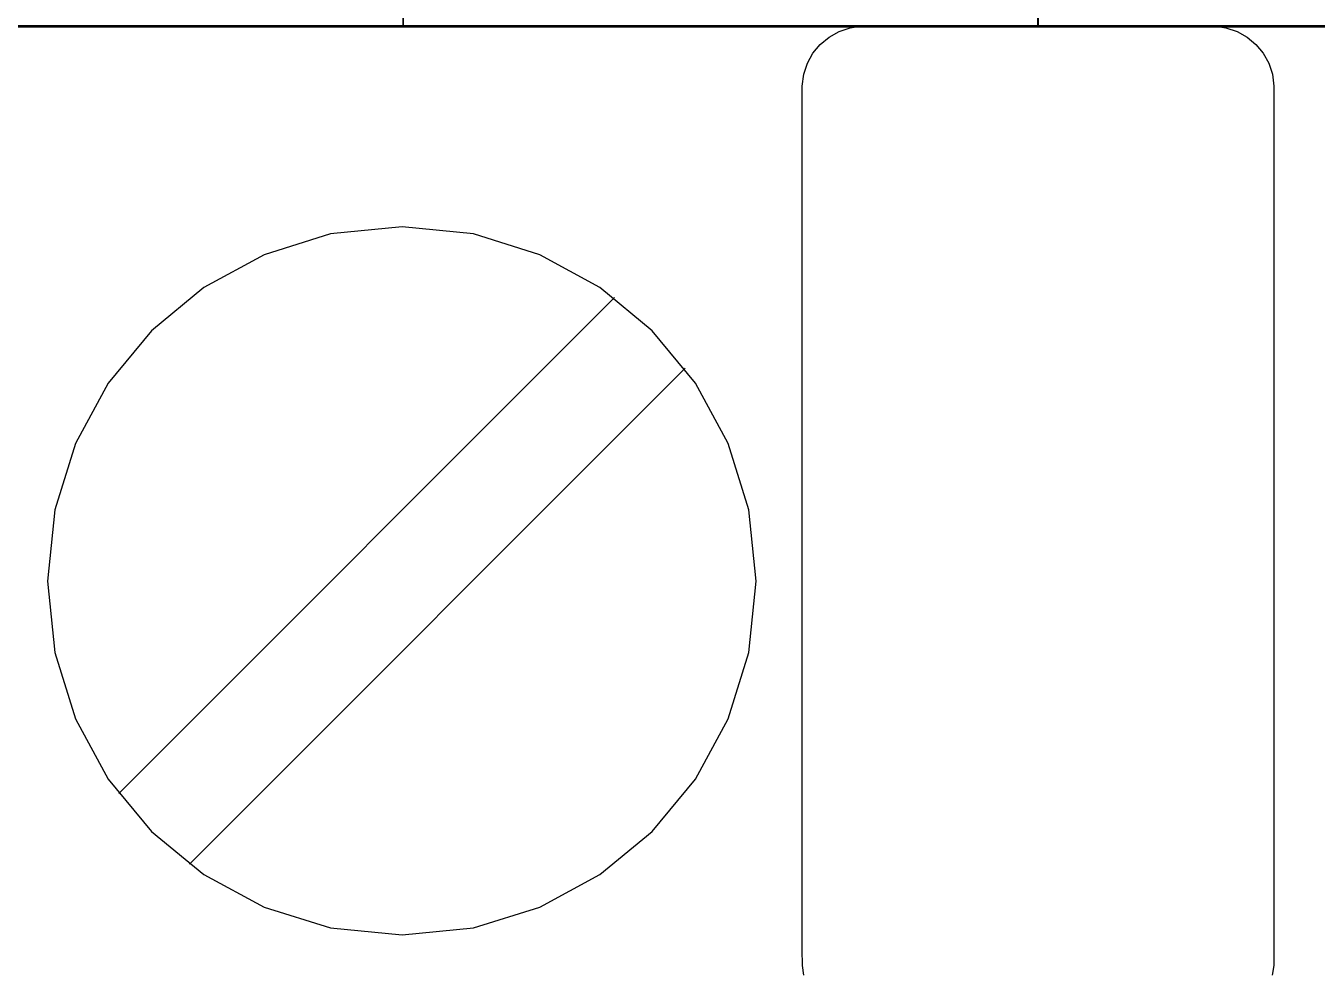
# Model space of a CAD drawing. Extents: x 1 to 47.7, y 0.2 to 35.
# Drawn here: x 33.393 to 34.003, y 11.489 to 11.935 of the extents above; entities that cross this region are included whole.
import ezdxf

# ---------------------------------------------------------------- set-up
doc = ezdxf.new("R2010")
doc.units = 0
doc.header["$MEASUREMENT"] = 0
for name, color, linetype in [('5_1___24__TARGET_LEDS___12', 7, 'CONTINUOUS'), ('6_1__EMPTY_IO_BOARD_POSITI', 7, 'CONTINUOUS'), ('6_2___8__INDEPENDENT_INPUT', 7, 'CONTINUOUS'), ('6_3___8__OPTOISO_INDEPENDE', 7, 'CONTINUOUS'), ('6_4___24__OPTOISO_INDEPEND', 7, 'CONTINUOUS'), ('6_5___8__INDEPENDENT_INPUT', 7, 'CONTINUOUS'), ('6_6___8__INDEPENDENT_INPUT', 7, 'CONTINUOUS'), ('6_7___8__OPTOISO_INDEPENDE', 7, 'CONTINUOUS'), ('6_8___8__OPTOISO_INDEPENDE', 7, 'CONTINUOUS')]:
    doc.layers.add(name, color=color, linetype=linetype)

msp = doc.modelspace()

# ---------------------------------------------------------------- linework, layer by layer
at = {"layer": '5_1___24__TARGET_LEDS___12'}
for points in [[(33.66591, 12.08479), (33.57091, 12.08479), (33.57091, 11.93517)], [(33.77591, 12.08479), (33.8709, 12.08479), (33.8709, 11.93517)], [(34.7531, 11.93527), (34.46184, 11.93527), (34.17058, 11.93527), (33.88288, 11.93527), (33.74148, 11.93527), (33.6023, 11.93527), (33.4658, 11.93527), (33.33241, 11.93527)], [(33.7603, 11.48681), (33.75958, 11.49145), (33.75951, 11.49894), (33.75951, 11.53118), (33.75951, 11.58527), (33.75951, 11.65294), (33.75951, 11.72592), (33.75951, 11.79596), (33.75951, 11.85477), (33.75951, 11.89409), (33.75952, 11.90684), (33.76022, 11.91241), (33.76194, 11.91759), (33.76458, 11.9223), (33.76802, 11.92644), (33.77218, 11.9299), (33.77693, 11.93258), (33.78219, 11.93439), (33.78784, 11.93522), (33.79282, 11.93527), (33.80698, 11.93527), (33.8293, 11.93527), (33.85652, 11.93527), (33.88536, 11.93527), (33.91258, 11.93527), (33.9349, 11.93527), (33.94906, 11.93527), (33.95404, 11.93522), (33.95969, 11.93439), (33.96494, 11.93258), (33.9697, 11.9299), (33.97385, 11.92644), (33.97729, 11.9223), (33.97992, 11.91759), (33.98164, 11.91241), (33.98234, 11.90684), (33.98236, 11.89409), (33.98236, 11.85477), (33.98236, 11.79596), (33.98236, 11.72592), (33.98236, 11.65294), (33.98236, 11.58527), (33.98236, 11.53118), (33.98236, 11.49894), (33.98228, 11.49144), (33.98156, 11.48678)], [(33.43656, 11.57267), (33.67083, 11.80693)], [(33.46999, 11.53924), (33.70425, 11.77351)]]:
    msp.add_lwpolyline(points, dxfattribs=at)
msp.add_lwpolyline([(33.40298, 11.6729), (33.40638, 11.63922), (33.41614, 11.60785), (33.43157, 11.57947), (33.45201, 11.55474), (33.47678, 11.53435), (33.50522, 11.51895), (33.53666, 11.50922), (33.57041, 11.50583), (33.60411, 11.50922), (33.6355, 11.51895), (33.66391, 11.53435), (33.68867, 11.55474), (33.7091, 11.57947), (33.72452, 11.60785), (33.73427, 11.63922), (33.73767, 11.6729), (33.73427, 11.70661), (33.72452, 11.73802), (33.7091, 11.76646), (33.68867, 11.79125), (33.66391, 11.81172), (33.6355, 11.82717), (33.60411, 11.83694), (33.57041, 11.84035), (33.53666, 11.83694), (33.50522, 11.82717), (33.47678, 11.81172), (33.45201, 11.79125), (33.43157, 11.76646), (33.41614, 11.73802), (33.40638, 11.70661)], close=True, dxfattribs=at)
at = {"layer": '6_1__EMPTY_IO_BOARD_POSITI'}
msp.add_lwpolyline([(33.33689, 11.93486), (33.52521, 11.93486), (33.7193, 11.93486), (33.91795, 11.93486), (34.11993, 11.93486), (34.52897, 11.93486), (34.93661, 11.93486)], dxfattribs=at)
at = {"layer": '6_2___8__INDEPENDENT_INPUT'}
for points in [[(34.7531, 11.93527), (34.46184, 11.93527), (34.17058, 11.93527), (33.88288, 11.93527), (33.74148, 11.93527), (33.6023, 11.93527), (33.4658, 11.93527), (33.33241, 11.93527)], [(33.7603, 11.48681), (33.75958, 11.49145), (33.75951, 11.49894), (33.75951, 11.53118), (33.75951, 11.58527), (33.75951, 11.65294), (33.75951, 11.72592), (33.75951, 11.79596), (33.75951, 11.85477), (33.75951, 11.89409), (33.75952, 11.90684), (33.76022, 11.91241), (33.76194, 11.91759), (33.76458, 11.9223), (33.76802, 11.92644), (33.77218, 11.9299), (33.77693, 11.93258), (33.78219, 11.93439), (33.78784, 11.93522), (33.79282, 11.93527), (33.80698, 11.93527), (33.8293, 11.93527), (33.85652, 11.93527), (33.88536, 11.93527), (33.91258, 11.93527), (33.9349, 11.93527), (33.94906, 11.93527), (33.95404, 11.93522), (33.95969, 11.93439), (33.96494, 11.93258), (33.9697, 11.9299), (33.97385, 11.92644), (33.97729, 11.9223), (33.97992, 11.91759), (33.98164, 11.91241), (33.98234, 11.90684), (33.98236, 11.89409), (33.98236, 11.85477), (33.98236, 11.79596), (33.98236, 11.72592), (33.98236, 11.65294), (33.98236, 11.58527), (33.98236, 11.53118), (33.98236, 11.49894), (33.98228, 11.49144), (33.98156, 11.48678)], [(33.43656, 11.57267), (33.67083, 11.80693)], [(33.46999, 11.53924), (33.70425, 11.77351)]]:
    msp.add_lwpolyline(points, dxfattribs=at)
msp.add_lwpolyline([(33.40298, 11.6729), (33.40638, 11.63922), (33.41614, 11.60785), (33.43157, 11.57947), (33.45201, 11.55474), (33.47678, 11.53435), (33.50522, 11.51895), (33.53666, 11.50922), (33.57041, 11.50583), (33.60411, 11.50922), (33.6355, 11.51895), (33.66391, 11.53435), (33.68867, 11.55474), (33.7091, 11.57947), (33.72452, 11.60785), (33.73427, 11.63922), (33.73767, 11.6729), (33.73427, 11.70661), (33.72452, 11.73802), (33.7091, 11.76646), (33.68867, 11.79125), (33.66391, 11.81172), (33.6355, 11.82717), (33.60411, 11.83694), (33.57041, 11.84035), (33.53666, 11.83694), (33.50522, 11.82717), (33.47678, 11.81172), (33.45201, 11.79125), (33.43157, 11.76646), (33.41614, 11.73802), (33.40638, 11.70661)], close=True, dxfattribs=at)
at = {"layer": '6_3___8__OPTOISO_INDEPENDE'}
for points in [[(34.7531, 11.93527), (34.46184, 11.93527), (34.17058, 11.93527), (33.88288, 11.93527), (33.74148, 11.93527), (33.6023, 11.93527), (33.4658, 11.93527), (33.33241, 11.93527)], [(33.7603, 11.48681), (33.75958, 11.49145), (33.75951, 11.49894), (33.75951, 11.53118), (33.75951, 11.58527), (33.75951, 11.65294), (33.75951, 11.72592), (33.75951, 11.79596), (33.75951, 11.85477), (33.75951, 11.89409), (33.75952, 11.90684), (33.76022, 11.91241), (33.76194, 11.91759), (33.76458, 11.9223), (33.76802, 11.92644), (33.77218, 11.9299), (33.77693, 11.93258), (33.78219, 11.93439), (33.78784, 11.93522), (33.79282, 11.93527), (33.80698, 11.93527), (33.8293, 11.93527), (33.85652, 11.93527), (33.88536, 11.93527), (33.91258, 11.93527), (33.9349, 11.93527), (33.94906, 11.93527), (33.95404, 11.93522), (33.95969, 11.93439), (33.96494, 11.93258), (33.9697, 11.9299), (33.97385, 11.92644), (33.97729, 11.9223), (33.97992, 11.91759), (33.98164, 11.91241), (33.98234, 11.90684), (33.98236, 11.89409), (33.98236, 11.85477), (33.98236, 11.79596), (33.98236, 11.72592), (33.98236, 11.65294), (33.98236, 11.58527), (33.98236, 11.53118), (33.98236, 11.49894), (33.98228, 11.49144), (33.98156, 11.48678)], [(33.43656, 11.57267), (33.67083, 11.80693)], [(33.46999, 11.53924), (33.70425, 11.77351)]]:
    msp.add_lwpolyline(points, dxfattribs=at)
msp.add_lwpolyline([(33.40298, 11.6729), (33.40638, 11.63922), (33.41614, 11.60785), (33.43157, 11.57947), (33.45201, 11.55474), (33.47678, 11.53435), (33.50522, 11.51895), (33.53666, 11.50922), (33.57041, 11.50583), (33.60411, 11.50922), (33.6355, 11.51895), (33.66391, 11.53435), (33.68867, 11.55474), (33.7091, 11.57947), (33.72452, 11.60785), (33.73427, 11.63922), (33.73767, 11.6729), (33.73427, 11.70661), (33.72452, 11.73802), (33.7091, 11.76646), (33.68867, 11.79125), (33.66391, 11.81172), (33.6355, 11.82717), (33.60411, 11.83694), (33.57041, 11.84035), (33.53666, 11.83694), (33.50522, 11.82717), (33.47678, 11.81172), (33.45201, 11.79125), (33.43157, 11.76646), (33.41614, 11.73802), (33.40638, 11.70661)], close=True, dxfattribs=at)
at = {"layer": '6_4___24__OPTOISO_INDEPEND'}
for points in [[(34.7531, 11.93527), (34.46184, 11.93527), (34.17058, 11.93527), (33.88288, 11.93527), (33.74148, 11.93527), (33.6023, 11.93527), (33.4658, 11.93527), (33.33241, 11.93527)], [(33.7603, 11.48681), (33.75958, 11.49145), (33.75951, 11.49894), (33.75951, 11.53118), (33.75951, 11.58527), (33.75951, 11.65294), (33.75951, 11.72592), (33.75951, 11.79596), (33.75951, 11.85477), (33.75951, 11.89409), (33.75952, 11.90684), (33.76022, 11.91241), (33.76194, 11.91759), (33.76458, 11.9223), (33.76802, 11.92644), (33.77218, 11.9299), (33.77693, 11.93258), (33.78219, 11.93439), (33.78784, 11.93522), (33.79282, 11.93527), (33.80698, 11.93527), (33.8293, 11.93527), (33.85652, 11.93527), (33.88536, 11.93527), (33.91258, 11.93527), (33.9349, 11.93527), (33.94906, 11.93527), (33.95404, 11.93522), (33.95969, 11.93439), (33.96494, 11.93258), (33.9697, 11.9299), (33.97385, 11.92644), (33.97729, 11.9223), (33.97992, 11.91759), (33.98164, 11.91241), (33.98234, 11.90684), (33.98236, 11.89409), (33.98236, 11.85477), (33.98236, 11.79596), (33.98236, 11.72592), (33.98236, 11.65294), (33.98236, 11.58527), (33.98236, 11.53118), (33.98236, 11.49894), (33.98228, 11.49144), (33.98156, 11.48678)], [(33.43656, 11.57267), (33.67083, 11.80693)], [(33.46999, 11.53924), (33.70425, 11.77351)]]:
    msp.add_lwpolyline(points, dxfattribs=at)
msp.add_lwpolyline([(33.40298, 11.6729), (33.40638, 11.63922), (33.41614, 11.60785), (33.43157, 11.57947), (33.45201, 11.55474), (33.47678, 11.53435), (33.50522, 11.51895), (33.53666, 11.50922), (33.57041, 11.50583), (33.60411, 11.50922), (33.6355, 11.51895), (33.66391, 11.53435), (33.68867, 11.55474), (33.7091, 11.57947), (33.72452, 11.60785), (33.73427, 11.63922), (33.73767, 11.6729), (33.73427, 11.70661), (33.72452, 11.73802), (33.7091, 11.76646), (33.68867, 11.79125), (33.66391, 11.81172), (33.6355, 11.82717), (33.60411, 11.83694), (33.57041, 11.84035), (33.53666, 11.83694), (33.50522, 11.82717), (33.47678, 11.81172), (33.45201, 11.79125), (33.43157, 11.76646), (33.41614, 11.73802), (33.40638, 11.70661)], close=True, dxfattribs=at)
at = {"layer": '6_5___8__INDEPENDENT_INPUT'}
for points in [[(33.87082, 11.93526), (33.87082, 12.08493), (33.94078, 12.08493), (33.9608, 12.12617), (33.9908, 12.04367), (34.02083, 12.12617), (34.05083, 12.04367), (34.08086, 12.12617), (34.11087, 12.04367), (34.13089, 12.08493), (34.17082, 12.08493), (34.17082, 11.93526)], [(33.69339, 12.08493), (33.57082, 12.08493), (33.57082, 11.93526)], [(33.74841, 12.08493), (33.87082, 12.08493), (33.87082, 11.93526)], [(34.7531, 11.93527), (34.46184, 11.93527), (34.17058, 11.93527), (33.88288, 11.93527), (33.74148, 11.93527), (33.6023, 11.93527), (33.4658, 11.93527), (33.33241, 11.93527)], [(33.7603, 11.48681), (33.75958, 11.49145), (33.75951, 11.49894), (33.75951, 11.53118), (33.75951, 11.58527), (33.75951, 11.65294), (33.75951, 11.72592), (33.75951, 11.79596), (33.75951, 11.85477), (33.75951, 11.89409), (33.75952, 11.90684), (33.76022, 11.91241), (33.76194, 11.91759), (33.76458, 11.9223), (33.76802, 11.92644), (33.77218, 11.9299), (33.77693, 11.93258), (33.78219, 11.93439), (33.78784, 11.93522), (33.79282, 11.93527), (33.80698, 11.93527), (33.8293, 11.93527), (33.85652, 11.93527), (33.88536, 11.93527), (33.91258, 11.93527), (33.9349, 11.93527), (33.94906, 11.93527), (33.95404, 11.93522), (33.95969, 11.93439), (33.96494, 11.93258), (33.9697, 11.9299), (33.97385, 11.92644), (33.97729, 11.9223), (33.97992, 11.91759), (33.98164, 11.91241), (33.98234, 11.90684), (33.98236, 11.89409), (33.98236, 11.85477), (33.98236, 11.79596), (33.98236, 11.72592), (33.98236, 11.65294), (33.98236, 11.58527), (33.98236, 11.53118), (33.98236, 11.49894), (33.98228, 11.49144), (33.98156, 11.48678)], [(33.43656, 11.57267), (33.67083, 11.80693)], [(33.46999, 11.53924), (33.70425, 11.77351)]]:
    msp.add_lwpolyline(points, dxfattribs=at)
msp.add_lwpolyline([(33.40298, 11.6729), (33.40638, 11.63922), (33.41614, 11.60785), (33.43157, 11.57947), (33.45201, 11.55474), (33.47678, 11.53435), (33.50522, 11.51895), (33.53666, 11.50922), (33.57041, 11.50583), (33.60411, 11.50922), (33.6355, 11.51895), (33.66391, 11.53435), (33.68867, 11.55474), (33.7091, 11.57947), (33.72452, 11.60785), (33.73427, 11.63922), (33.73767, 11.6729), (33.73427, 11.70661), (33.72452, 11.73802), (33.7091, 11.76646), (33.68867, 11.79125), (33.66391, 11.81172), (33.6355, 11.82717), (33.60411, 11.83694), (33.57041, 11.84035), (33.53666, 11.83694), (33.50522, 11.82717), (33.47678, 11.81172), (33.45201, 11.79125), (33.43157, 11.76646), (33.41614, 11.73802), (33.40638, 11.70661)], close=True, dxfattribs=at)
at = {"layer": '6_6___8__INDEPENDENT_INPUT'}
for points in [[(34.7531, 11.93527), (34.46184, 11.93527), (34.17058, 11.93527), (33.88288, 11.93527), (33.74148, 11.93527), (33.6023, 11.93527), (33.4658, 11.93527), (33.33241, 11.93527)], [(33.7603, 11.48681), (33.75958, 11.49145), (33.75951, 11.49894), (33.75951, 11.53118), (33.75951, 11.58527), (33.75951, 11.65294), (33.75951, 11.72592), (33.75951, 11.79596), (33.75951, 11.85477), (33.75951, 11.89409), (33.75952, 11.90684), (33.76022, 11.91241), (33.76194, 11.91759), (33.76458, 11.9223), (33.76802, 11.92644), (33.77218, 11.9299), (33.77693, 11.93258), (33.78219, 11.93439), (33.78784, 11.93522), (33.79282, 11.93527), (33.80698, 11.93527), (33.8293, 11.93527), (33.85652, 11.93527), (33.88536, 11.93527), (33.91258, 11.93527), (33.9349, 11.93527), (33.94906, 11.93527), (33.95404, 11.93522), (33.95969, 11.93439), (33.96494, 11.93258), (33.9697, 11.9299), (33.97385, 11.92644), (33.97729, 11.9223), (33.97992, 11.91759), (33.98164, 11.91241), (33.98234, 11.90684), (33.98236, 11.89409), (33.98236, 11.85477), (33.98236, 11.79596), (33.98236, 11.72592), (33.98236, 11.65294), (33.98236, 11.58527), (33.98236, 11.53118), (33.98236, 11.49894), (33.98228, 11.49144), (33.98156, 11.48678)], [(33.43656, 11.57267), (33.67083, 11.80693)], [(33.46999, 11.53924), (33.70425, 11.77351)]]:
    msp.add_lwpolyline(points, dxfattribs=at)
msp.add_lwpolyline([(33.40298, 11.6729), (33.40638, 11.63922), (33.41614, 11.60785), (33.43157, 11.57947), (33.45201, 11.55474), (33.47678, 11.53435), (33.50522, 11.51895), (33.53666, 11.50922), (33.57041, 11.50583), (33.60411, 11.50922), (33.6355, 11.51895), (33.66391, 11.53435), (33.68867, 11.55474), (33.7091, 11.57947), (33.72452, 11.60785), (33.73427, 11.63922), (33.73767, 11.6729), (33.73427, 11.70661), (33.72452, 11.73802), (33.7091, 11.76646), (33.68867, 11.79125), (33.66391, 11.81172), (33.6355, 11.82717), (33.60411, 11.83694), (33.57041, 11.84035), (33.53666, 11.83694), (33.50522, 11.82717), (33.47678, 11.81172), (33.45201, 11.79125), (33.43157, 11.76646), (33.41614, 11.73802), (33.40638, 11.70661)], close=True, dxfattribs=at)
at = {"layer": '6_7___8__OPTOISO_INDEPENDE'}
for points in [[(34.7531, 11.93527), (34.46184, 11.93527), (34.17058, 11.93527), (33.88288, 11.93527), (33.74148, 11.93527), (33.6023, 11.93527), (33.4658, 11.93527), (33.33241, 11.93527)], [(33.7603, 11.48681), (33.75958, 11.49145), (33.75951, 11.49894), (33.75951, 11.53118), (33.75951, 11.58527), (33.75951, 11.65294), (33.75951, 11.72592), (33.75951, 11.79596), (33.75951, 11.85477), (33.75951, 11.89409), (33.75952, 11.90684), (33.76022, 11.91241), (33.76194, 11.91759), (33.76458, 11.9223), (33.76802, 11.92644), (33.77218, 11.9299), (33.77693, 11.93258), (33.78219, 11.93439), (33.78784, 11.93522), (33.79282, 11.93527), (33.80698, 11.93527), (33.8293, 11.93527), (33.85652, 11.93527), (33.88536, 11.93527), (33.91258, 11.93527), (33.9349, 11.93527), (33.94906, 11.93527), (33.95404, 11.93522), (33.95969, 11.93439), (33.96494, 11.93258), (33.9697, 11.9299), (33.97385, 11.92644), (33.97729, 11.9223), (33.97992, 11.91759), (33.98164, 11.91241), (33.98234, 11.90684), (33.98236, 11.89409), (33.98236, 11.85477), (33.98236, 11.79596), (33.98236, 11.72592), (33.98236, 11.65294), (33.98236, 11.58527), (33.98236, 11.53118), (33.98236, 11.49894), (33.98228, 11.49144), (33.98156, 11.48678)], [(33.43656, 11.57267), (33.67083, 11.80693)], [(33.46999, 11.53924), (33.70425, 11.77351)]]:
    msp.add_lwpolyline(points, dxfattribs=at)
msp.add_lwpolyline([(33.40298, 11.6729), (33.40638, 11.63922), (33.41614, 11.60785), (33.43157, 11.57947), (33.45201, 11.55474), (33.47678, 11.53435), (33.50522, 11.51895), (33.53666, 11.50922), (33.57041, 11.50583), (33.60411, 11.50922), (33.6355, 11.51895), (33.66391, 11.53435), (33.68867, 11.55474), (33.7091, 11.57947), (33.72452, 11.60785), (33.73427, 11.63922), (33.73767, 11.6729), (33.73427, 11.70661), (33.72452, 11.73802), (33.7091, 11.76646), (33.68867, 11.79125), (33.66391, 11.81172), (33.6355, 11.82717), (33.60411, 11.83694), (33.57041, 11.84035), (33.53666, 11.83694), (33.50522, 11.82717), (33.47678, 11.81172), (33.45201, 11.79125), (33.43157, 11.76646), (33.41614, 11.73802), (33.40638, 11.70661)], close=True, dxfattribs=at)
at = {"layer": '6_8___8__OPTOISO_INDEPENDE'}
for points in [[(34.7531, 11.93527), (34.46184, 11.93527), (34.17058, 11.93527), (33.88288, 11.93527), (33.74148, 11.93527), (33.6023, 11.93527), (33.4658, 11.93527), (33.33241, 11.93527)], [(33.7603, 11.48681), (33.75958, 11.49145), (33.75951, 11.49894), (33.75951, 11.53118), (33.75951, 11.58527), (33.75951, 11.65294), (33.75951, 11.72592), (33.75951, 11.79596), (33.75951, 11.85477), (33.75951, 11.89409), (33.75952, 11.90684), (33.76022, 11.91241), (33.76194, 11.91759), (33.76458, 11.9223), (33.76802, 11.92644), (33.77218, 11.9299), (33.77693, 11.93258), (33.78219, 11.93439), (33.78784, 11.93522), (33.79282, 11.93527), (33.80698, 11.93527), (33.8293, 11.93527), (33.85652, 11.93527), (33.88536, 11.93527), (33.91258, 11.93527), (33.9349, 11.93527), (33.94906, 11.93527), (33.95404, 11.93522), (33.95969, 11.93439), (33.96494, 11.93258), (33.9697, 11.9299), (33.97385, 11.92644), (33.97729, 11.9223), (33.97992, 11.91759), (33.98164, 11.91241), (33.98234, 11.90684), (33.98236, 11.89409), (33.98236, 11.85477), (33.98236, 11.79596), (33.98236, 11.72592), (33.98236, 11.65294), (33.98236, 11.58527), (33.98236, 11.53118), (33.98236, 11.49894), (33.98228, 11.49144), (33.98156, 11.48678)], [(33.43656, 11.57267), (33.67083, 11.80693)], [(33.46999, 11.53924), (33.70425, 11.77351)]]:
    msp.add_lwpolyline(points, dxfattribs=at)
msp.add_lwpolyline([(33.40298, 11.6729), (33.40638, 11.63922), (33.41614, 11.60785), (33.43157, 11.57947), (33.45201, 11.55474), (33.47678, 11.53435), (33.50522, 11.51895), (33.53666, 11.50922), (33.57041, 11.50583), (33.60411, 11.50922), (33.6355, 11.51895), (33.66391, 11.53435), (33.68867, 11.55474), (33.7091, 11.57947), (33.72452, 11.60785), (33.73427, 11.63922), (33.73767, 11.6729), (33.73427, 11.70661), (33.72452, 11.73802), (33.7091, 11.76646), (33.68867, 11.79125), (33.66391, 11.81172), (33.6355, 11.82717), (33.60411, 11.83694), (33.57041, 11.84035), (33.53666, 11.83694), (33.50522, 11.82717), (33.47678, 11.81172), (33.45201, 11.79125), (33.43157, 11.76646), (33.41614, 11.73802), (33.40638, 11.70661)], close=True, dxfattribs=at)

doc.saveas('drawing.dxf')
